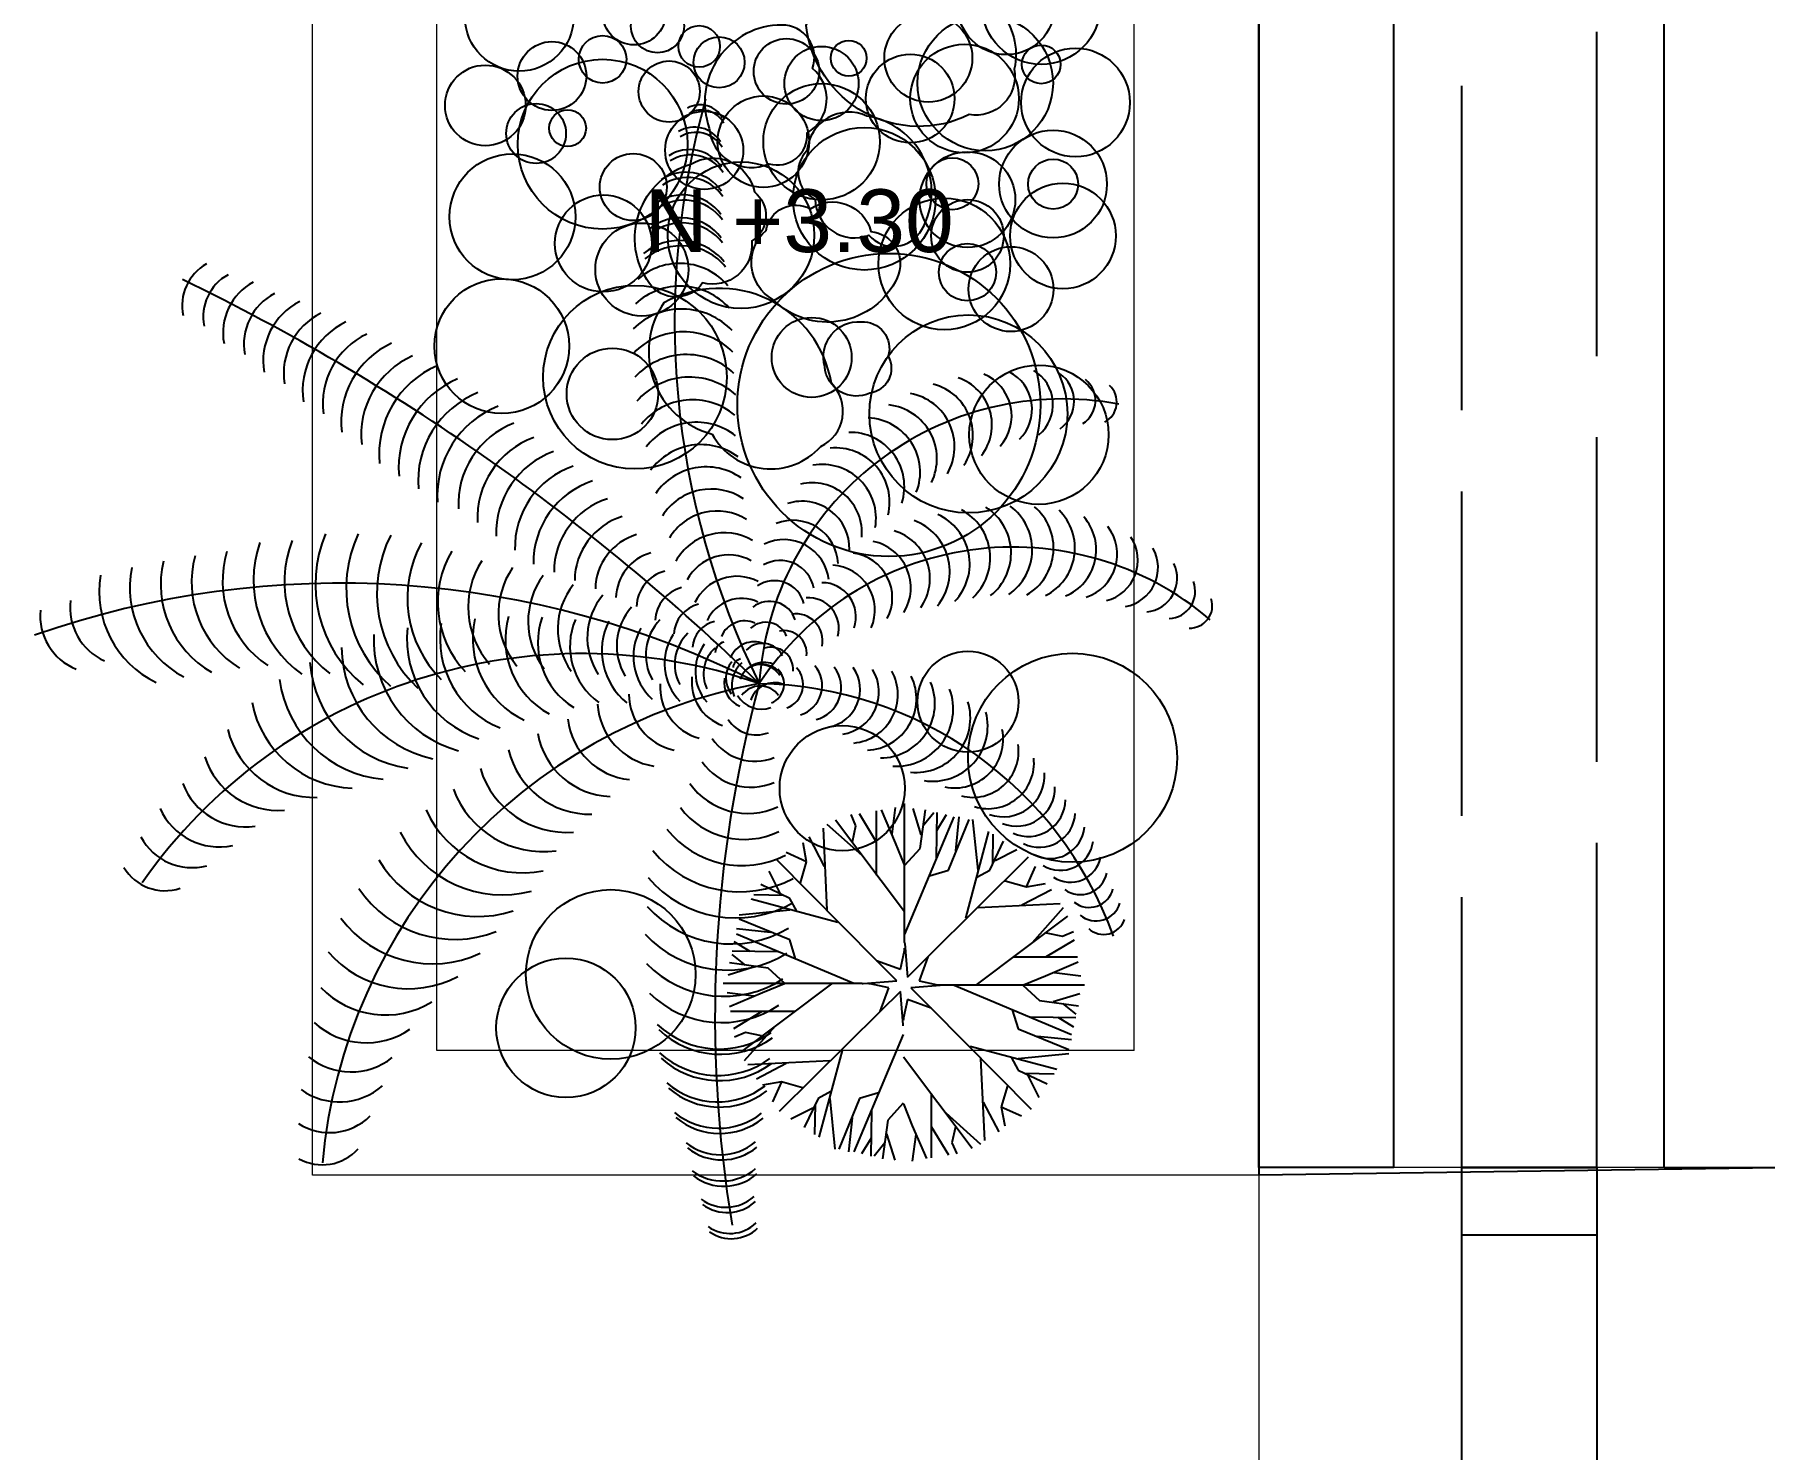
# Model space of a CAD drawing. Header units: millimetres. Extents: x 4686 to 9873, y 2010 to 4441.
# Drawn here: x 8315.6 to 8379.6, y 3159.6 to 3211.9 of the extents above; entities that cross this region are included whole.
import ezdxf

# ---------------------------------------------------------------- set-up
doc = ezdxf.new("R2010")
doc.units = ezdxf.units.MM
doc.linetypes.add('ACAD_ISO02W100', pattern=[15, 12, -3])
for name, color, linetype, lineweight in [('PROIEZIONI', 145, 'Continuous', 13), ('PROIEZIONI_finissime_fine lines', 251, 'Continuous', 9), ('SEZIONI_medie_small_section', 2, 'Continuous', 25)]:
    doc.layers.add(name, color=color, linetype=linetype, lineweight=lineweight)
for name, color, linetype in [('VEGETAZIONE', 94, 'Continuous'), ('vetro', 140, 'Continuous'), ('Wall', 7, 'Continuous')]:
    doc.layers.add(name, color=color, linetype=linetype)
doc.styles.add('ARCHI', font='Arial.ttf')

msp = doc.modelspace()

# ---------------------------------------------------------------- linework, layer by layer
at = {"layer": 'PROIEZIONI'}
for p, q in [((8325.922, 3169.76), (8325.922, 3388.76)), ((8360.922, 3169.76), (8360.922, 3388.76)), ((8330.525, 3174.366), (8330.525, 3384.157)), ((8356.319, 3174.366), (8356.319, 3384.157)), ((8356.319, 3174.366), (8330.525, 3174.366)), ((8360.922, 3169.76), (8325.922, 3169.76))]:
    msp.add_line(p, q, dxfattribs=at)
at = {"layer": 'PROIEZIONI_finissime_fine lines'}
for p, q in [((8360.922, 3170.045), (8360.922, 3090.045)), ((8375.922, 3170.045), (8365.922, 3170.045))]:
    msp.add_line(p, q, dxfattribs=at)
at = {"layer": 'SEZIONI_medie_small_section', "color": 3}
for p in [(8360.922, 3388.76), (8380.922, 3170.045)]:
    msp.add_line(p, (8360.922, 3169.76), dxfattribs=at)
at = {"layer": 'VEGETAZIONE'}
for p, q in [((8346.023, 3182.678), (8345.843, 3183.092)), ((8346.788, 3182.071), (8346.153, 3183.121)), ((8346.788, 3180.859), (8346.788, 3183.232)), ((8347.489, 3182.054), (8346.968, 3183.267)), ((8347.359, 3182.375), (8347.489, 3183.36)), ((8347.824, 3178.359), (8347.824, 3183.499)), ((8347.834, 3178.676), (8349.653, 3183.011)), ((8348.44, 3182.343), (8348.137, 3183.32)), ((8348.393, 3181.837), (8348.597, 3183.271)), ((8348.504, 3182.685), (8348.901, 3183.174)), ((8349, 3181.495), (8349.029, 3183.174)), ((8349.011, 3182.505), (8349.367, 3183.092)), ((8349.717, 3181.756), (8349.845, 3183.011)), ((8344.963, 3179.564), (8344.817, 3182.596)), ((8346.251, 3181.576), (8344.963, 3182.724)), ((8347.815, 3179.5), (8345.273, 3182.882)), ((8345.892, 3182.083), (8346.023, 3182.678)), ((8349.443, 3181.039), (8350.212, 3182.913)), ((8350.084, 3179.263), (8350.941, 3182.473)), ((8350.545, 3181.039), (8350.352, 3182.913)), ((8351.087, 3181.267), (8351.104, 3182.375)), ((8343.448, 3181.687), (8343.448, 3181.687)), ((8344.198, 3181.348), (8343.448, 3181.687)), ((8344.198, 3181.348), (8344.067, 3182.054)), ((8344.866, 3181.174), (8344.295, 3182.275)), ((8347.815, 3181.238), (8347.489, 3182.054)), ((8347.834, 3181.218), (8348.393, 3181.837)), ((8350.976, 3181.039), (8351.483, 3182.114)), ((8351.169, 3181.397), (8351.979, 3181.805)), ((8346.788, 3177.699), (8343.09, 3181.43)), ((8343.969, 3180.567), (8344.198, 3181.348)), ((8348.679, 3177.829), (8352.41, 3181.528)), ((8348.743, 3180.827), (8349.443, 3181.039)), ((8350.498, 3180.778), (8350.976, 3181.039)), ((8352.329, 3180.42), (8352.667, 3181.169)), ((8352.667, 3181.169), (8352.667, 3181.169)), ((8343.578, 3179.996), (8342.503, 3180.503)), ((8343.22, 3180.188), (8342.813, 3180.999)), ((8351.547, 3180.648), (8352.329, 3180.42)), ((8352.329, 3180.42), (8353.034, 3180.55)), ((8345.355, 3179.104), (8342.144, 3179.961)), ((8343.35, 3180.107), (8342.242, 3180.124)), ((8343.839, 3179.518), (8343.578, 3179.996)), ((8350.545, 3179.654), (8353.576, 3179.801)), ((8352.154, 3179.752), (8353.256, 3180.322)), ((8343.578, 3179.564), (8341.704, 3179.372)), ((8343.578, 3178.463), (8341.704, 3179.232)), ((8350.481, 3176.802), (8353.862, 3179.344)), ((8352.556, 3178.367), (8353.705, 3179.654)), ((8342.861, 3178.737), (8341.607, 3178.865)), ((8345.941, 3176.854), (8341.607, 3178.672)), ((8343.79, 3177.763), (8343.578, 3178.463)), ((8353.052, 3177.829), (8354.101, 3178.464)), ((8353.063, 3178.725), (8353.658, 3178.595)), ((8353.658, 3178.595), (8354.072, 3178.774)), ((8343.122, 3178.02), (8341.444, 3178.049)), ((8341.933, 3177.524), (8341.444, 3177.92)), ((8342.112, 3178.031), (8341.525, 3178.387)), ((8347.668, 3177.378), (8347.814, 3178.063)), ((8347.826, 3178.323), (8347.927, 3177.079)), ((8347.927, 3177.079), (8348.679, 3177.829)), ((8348.679, 3177.829), (8348.358, 3176.949)), ((8351.839, 3177.829), (8354.212, 3177.829)), ((8342.275, 3177.46), (8341.297, 3177.157)), ((8342.78, 3177.413), (8341.346, 3177.617)), ((8343.399, 3176.854), (8342.78, 3177.413)), ((8347.538, 3176.947), (8346.788, 3177.699)), ((8346.788, 3177.699), (8347.668, 3177.378)), ((8353.034, 3177.128), (8354.247, 3177.65)), ((8353.355, 3177.259), (8354.34, 3177.128)), ((8346.259, 3176.844), (8341.118, 3176.844)), ((8345.117, 3176.835), (8341.736, 3174.293)), ((8343.38, 3176.835), (8342.563, 3176.509)), ((8346.295, 3176.845), (8347.538, 3176.947)), ((8347.239, 3176.688), (8346.554, 3176.834)), ((8346.918, 3175.808), (8347.239, 3176.688)), ((8347.671, 3176.558), (8346.918, 3175.808)), ((8347.772, 3175.315), (8347.671, 3176.558)), ((8349.303, 3176.792), (8348.059, 3176.69)), ((8348.059, 3176.69), (8348.809, 3175.938)), ((8348.358, 3176.949), (8349.043, 3176.803)), ((8349.135, 3176.793), (8354.48, 3176.793)), ((8349.656, 3176.784), (8353.991, 3174.965)), ((8352.198, 3176.784), (8352.818, 3176.224)), ((8352.218, 3176.802), (8353.034, 3177.128)), ((8342.243, 3176.379), (8341.257, 3176.509)), ((8342.563, 3176.509), (8341.351, 3175.988)), ((8347.929, 3176.259), (8347.783, 3175.574)), ((8348.809, 3175.938), (8347.929, 3176.259)), ((8348.809, 3175.938), (8352.508, 3172.207)), ((8352.818, 3176.224), (8354.252, 3176.02)), ((8353.323, 3176.177), (8354.3, 3176.48)), ((8353.665, 3176.113), (8354.154, 3175.717)), ((8343.759, 3175.808), (8341.386, 3175.808)), ((8342.546, 3175.808), (8341.497, 3175.173)), ((8343.041, 3175.271), (8341.893, 3173.983)), ((8346.918, 3175.808), (8343.187, 3172.109)), ((8351.807, 3175.874), (8352.019, 3175.174)), ((8352.475, 3175.618), (8354.154, 3175.588)), ((8353.486, 3175.606), (8354.072, 3175.25)), ((8341.94, 3175.042), (8341.526, 3174.863)), ((8342.534, 3174.912), (8341.94, 3175.042)), ((8347.764, 3174.961), (8345.945, 3170.626)), ((8352.019, 3175.174), (8353.893, 3174.405)), ((8352.736, 3174.9), (8353.991, 3174.772)), ((8345.053, 3173.983), (8342.021, 3173.837)), ((8345.513, 3174.374), (8344.656, 3171.164)), ((8347.782, 3174.137), (8350.324, 3170.755)), ((8350.243, 3174.533), (8353.453, 3173.676)), ((8350.634, 3174.073), (8350.781, 3171.041)), ((8351.758, 3174.119), (8352.019, 3173.641)), ((8352.019, 3174.073), (8353.893, 3174.265)), ((8343.444, 3173.885), (8342.342, 3173.315)), ((8352.019, 3173.641), (8353.095, 3173.134)), ((8352.247, 3173.53), (8353.355, 3173.513)), ((8352.378, 3173.449), (8352.785, 3172.638)), ((8343.269, 3173.217), (8342.563, 3173.087)), ((8343.269, 3173.217), (8342.931, 3172.468)), ((8344.05, 3172.989), (8343.269, 3173.217)), ((8345.099, 3172.859), (8344.621, 3172.598)), ((8346.854, 3172.81), (8346.155, 3172.598)), ((8348.809, 3172.778), (8348.809, 3170.406)), ((8351.628, 3173.07), (8351.4, 3172.289)), ((8342.931, 3172.468), (8342.931, 3172.468)), ((8344.429, 3172.24), (8343.619, 3171.832)), ((8344.621, 3172.598), (8344.114, 3171.523)), ((8344.511, 3172.37), (8344.493, 3171.262)), ((8345.053, 3172.598), (8345.245, 3170.724)), ((8346.155, 3172.598), (8345.385, 3170.724)), ((8346.598, 3172.142), (8346.569, 3170.464)), ((8347.764, 3172.419), (8347.204, 3171.8)), ((8347.782, 3172.399), (8348.108, 3171.583)), ((8349.347, 3172.061), (8350.634, 3170.913)), ((8350.732, 3172.464), (8351.302, 3171.362)), ((8351.4, 3172.289), (8351.53, 3171.583)), ((8351.4, 3172.289), (8352.15, 3171.95)), ((8345.881, 3171.881), (8345.752, 3170.626)), ((8347.204, 3171.8), (8347, 3170.366)), ((8348.108, 3171.583), (8348.63, 3170.371)), ((8348.809, 3171.566), (8349.445, 3170.516)), ((8349.705, 3171.554), (8349.575, 3170.959)), ((8352.15, 3171.95), (8352.15, 3171.95)), ((8346.586, 3171.132), (8346.23, 3170.545)), ((8347.093, 3170.952), (8346.697, 3170.464)), ((8347.157, 3171.295), (8347.461, 3170.317)), ((8348.239, 3171.263), (8348.108, 3170.277)), ((8349.575, 3170.959), (8349.754, 3170.545))]:
    msp.add_line(p, q, dxfattribs=at)
for points in [[(8344.183, 3212.273, -0.520567), (8349.165, 3213.654, -0.520567), (8351.879, 3210.661, -0.520567), (8350.212, 3208.978, -0.520567)], [(8340.6, 3208.475, 0.520567), (8342.804, 3207.16, 0.520567), (8344.22, 3208.299, 0.520567), (8344.418, 3210.681, 0.520567), (8343.283, 3212.291, 0.520567)], [(8346.43, 3208.925, 0.520567), (8344.211, 3207.638, 0.520567), (8344.519, 3205.846, 0.520567), (8346.505, 3204.516, 0.520567), (8348.463, 3204.727, 0.520567)], [(8339.917, 3207.143, -0.520567), (8342.27, 3206.119, -0.520567), (8342.171, 3204.305, -0.520567), (8340.351, 3202.755, -0.520567), (8338.382, 3202.738, -0.520567)], [(8342.951, 3202.144, -0.520567), (8342.703, 3204.698, -0.520567), (8344.337, 3205.493, -0.520567), (8346.576, 3204.655, -0.520567), (8347.547, 3202.942, -0.520567)], [(8338.922, 3202.017, 0.520567), (8340.705, 3197.164, 0.520567), (8344.719, 3196.706, 0.520567), (8345.114, 3199.042, 0.520567)], [(8344.869, 3199.652, -0.520567), (8346.214, 3201.318, -0.520567), (8347.217, 3200.042, -0.520567), (8346.542, 3198.681, -0.520567)]]:
    msp.add_lwpolyline(points, format="xyb", close=True, dxfattribs=at)
for centre, radius in [((8352.875, 3213.034), 2.197), ((8333.574, 3212.593), 2.009), ((8351.585, 3212.988), 1.793), ((8337.819, 3212.713), 1.159), ((8338.683, 3212.246), 0.982), ((8348.7, 3211.067), 1.625), ((8350.808, 3210.144), 2.504), ((8336.652, 3211.024), 0.879), ((8340.226, 3211.499), 0.769), ((8340.963, 3210.911), 0.943), ((8343.454, 3210.577), 1.211), ((8345.756, 3211.062), 0.66), ((8334.779, 3210.404), 1.273), ((8344.751, 3210.128), 1.372), ((8348.032, 3209.571), 1.638), ((8350.04, 3209.571), 2.009), ((8354.144, 3209.426), 2.01), ((8352.875, 3210.837), 0.715), ((8332.315, 3209.316), 1.491), ((8336.652, 3207.885), 3.139), ((8339.115, 3209.831), 1.13), ((8344.751, 3207.976), 2.152), ((8334.193, 3208.28), 1.106), ((8342.599, 3207.976), 1.691), ((8335.359, 3208.475), 0.68), ((8340.411, 3207.658), 1.445), ((8346.333, 3205.867), 2.636), ((8353.314, 3206.411), 1.992), ((8333.319, 3205.199), 2.327), ((8337.788, 3206.299), 1.239), ((8350.147, 3205.834), 1.77), ((8349.59, 3206.423), 0.96), ((8353.314, 3206.411), 0.924), ((8341.772, 3204.519), 2.711), ((8336.682, 3204.214), 1.792), ((8353.68, 3204.492), 1.953), ((8349.294, 3203.456), 2.433), ((8350.147, 3204.492), 1.342), ((8338.106, 3203.249), 1.72), ((8350.147, 3203.15), 1.061), ((8351.757, 3202.525), 1.569), ((8347.242, 3198.242), 5.603), ((8332.924, 3200.415), 2.491), ((8337.848, 3199.268), 3.394), ((8350.183, 3197.909), 3.661), ((8344.386, 3199.999), 1.477), ((8337.017, 3198.652), 1.692), ((8352.789, 3197.14), 2.574), ((8350.165, 3187.27), 1.867), ((8354.035, 3185.197), 3.864), ((8345.515, 3184.072), 2.313), ((8336.955, 3177.184), 3.136), ((8335.298, 3175.209), 2.577)]:
    msp.add_circle(centre, radius, dxfattribs=at)
for centre, radius, start, end in [((8369.48, 3201.31), 30.162, 164.15666, 206.32186), ((8340.263, 3208.404), 0.938, 29.09367, 119.79065), ((8340.316, 3208.211), 0.938, 29.09367, 119.79065), ((8340.051, 3207.391), 1.125, 30.70906, 121.40603), ((8340.104, 3207.198), 1.125, 30.70906, 121.40603), ((8339.865, 3206.279), 1.406, 32.32444, 123.02142), ((8339.918, 3206.086), 1.406, 32.32444, 123.02142), ((8339.724, 3205.255), 1.594, 33.93983, 124.6368), ((8339.777, 3205.062), 1.594, 33.93983, 124.6368), ((8339.619, 3204.274), 1.735, 35.55521, 126.25219), ((8339.672, 3204.081), 1.735, 35.55521, 126.25219), ((8339.546, 3203.291), 1.875, 37.17059, 127.86757), ((8339.599, 3203.098), 1.875, 37.17059, 127.86757), ((8339.506, 3202.212), 2.11, 38.78598, 129.48296), ((8339.559, 3202.019), 2.11, 38.78598, 129.48296), ((8322.877, 3201.914), 1.776, 119.61515, 191.9704), ((8339.503, 3201.132), 2.344, 40.40136, 131.09834), ((8285.6, 3129.485), 81.535, 45.79693, 64.18022), ((8323.659, 3201.506), 1.776, 118.99446, 191.34971), ((8324.744, 3200.91), 2.131, 118.37377, 190.72902), ((8325.515, 3200.482), 2.131, 117.75308, 190.10833), ((8339.527, 3200.194), 2.438, 42.01675, 132.71373), ((8326.584, 3199.86), 2.486, 117.13239, 189.48764), ((8327.344, 3199.412), 2.486, 116.5117, 188.86695), ((8339.584, 3199.21), 2.578, 43.63213, 134.32911), ((8328.398, 3198.763), 2.841, 115.89101, 188.24626), ((8329.146, 3198.295), 2.841, 115.27032, 187.62557), ((8339.656, 3198.368), 2.578, 45.24752, 135.9445), ((8330.183, 3197.621), 3.196, 114.64963, 187.00488), ((8330.918, 3197.134), 3.196, 114.02894, 186.38419), ((8331.939, 3196.434), 3.551, 113.40825, 185.7635), ((8339.75, 3197.528), 2.578, 46.8629, 137.55988), ((8332.661, 3195.928), 3.551, 112.78756, 185.14281), ((8339.869, 3196.692), 2.578, 48.47829, 139.17527), ((8348.389, 3197.113), 1.963, 326.12856, 75.38937), ((8349.217, 3197.503), 1.838, 322.08689, 71.34771), ((8350.114, 3197.837), 1.67, 318.04523, 67.30604), ((8350.994, 3198.087), 1.545, 314.00356, 63.26437), ((8351.85, 3198.26), 1.462, 309.96189, 59.22271), ((8352.841, 3198.374), 1.253, 305.92023, 55.18104), ((8353.88, 3198.404), 1.002, 301.87856, 51.13937), ((8354.835, 3198.348), 0.835, 297.83689, 47.09771), ((8333.378, 3195.414), 3.551, 112.16687, 184.52212), ((8339.981, 3195.996), 2.438, 50.09367, 140.79065), ((8353.67, 3187.216), 11.247, 79.33398, 176.33343), ((8347.667, 3196.697), 2.005, 330.17023, 79.43104), ((8334.089, 3194.893), 3.551, 111.54618, 183.90143), ((8346.394, 3195.758), 2.005, 338.25356, 87.51437), ((8347.014, 3196.25), 2.005, 334.21189, 83.47271), ((8334.514, 3194.581), 3.196, 110.92549, 183.28074), ((8335.217, 3194.047), 3.196, 110.3048, 182.66006), ((8340.12, 3195.258), 2.344, 51.70906, 142.40603), ((8345.81, 3195.224), 2.005, 342.29523, 91.55604), ((8335.913, 3193.506), 3.196, 109.68411, 182.03937), ((8340.289, 3194.478), 2.297, 53.32444, 144.02142), ((8345.265, 3194.65), 2.005, 346.33689, 95.59771), ((8336.604, 3192.957), 3.196, 109.06342, 181.41868), ((8340.48, 3193.702), 2.25, 54.93983, 145.6368), ((8344.762, 3194.04), 2.005, 350.37856, 99.63937), ((8337.288, 3192.401), 3.196, 108.44273, 180.79799), ((8340.676, 3192.977), 2.156, 56.55521, 147.25219), ((8344.406, 3193.527), 1.838, 354.42023, 103.68104), ((8337.698, 3192.07), 2.841, 107.82204, 180.1773), ((8344.03, 3192.928), 1.754, 358.46189, 107.72271), ((8349.757, 3192.766), 2.005, 308.48647, 57.74728), ((8350.539, 3192.885), 2.005, 304.4448, 53.70561), ((8351.328, 3192.948), 2.005, 300.40313, 49.66395), ((8338.107, 3191.737), 2.486, 107.20135, 179.55661), ((8340.889, 3192.256), 2.063, 58.17059, 148.86757), ((8343.693, 3192.306), 1.67, 2.50356, 111.76437), ((8347.487, 3192.084), 2.005, 320.61147, 69.87228), ((8348.227, 3192.365), 2.005, 316.5698, 65.83061), ((8348.985, 3192.592), 2.005, 312.52813, 61.78895), ((8352.161, 3192.952), 1.963, 296.36147, 45.62228), ((8353.074, 3192.879), 1.838, 292.3198, 41.58061), ((8329.16, 3191.706), 4.273, 159.08432, 232.59952), ((8330.838, 3191.61), 4.807, 157.16765, 230.68286), ((8331.977, 3191.461), 4.807, 155.25098, 228.76619), ((8333.111, 3191.274), 4.807, 153.33432, 226.84952), ((8338.515, 3191.403), 2.131, 106.58066, 178.93592), ((8341.156, 3191.453), 2.063, 59.78598, 150.48296), ((8343.359, 3191.591), 1.67, 6.54523, 115.80604), ((8346.3, 3191.482), 1.754, 328.6948, 77.95561), ((8346.923, 3191.816), 1.838, 324.65313, 73.91395), ((8354.018, 3192.724), 1.67, 288.27813, 37.53895), ((8354.906, 3192.504), 1.545, 284.23647, 33.49728), ((8325.19, 3191.687), 3.739, 164.83432, 238.34952), ((8326.335, 3191.727), 3.739, 162.91765, 236.43286), ((8328.014, 3191.761), 4.273, 161.00098, 234.51619), ((8333.706, 3191.105), 4.273, 151.41765, 224.93286), ((8334.298, 3190.935), 3.739, 149.50098, 223.01619), ((8338.922, 3191.067), 1.776, 105.95997, 178.31523), ((8341.314, 3190.96), 1.735, 61.40136, 152.09834), ((8351.832, 3181.739), 11.247, 49.56689, 146.56633), ((8345.699, 3191.111), 1.67, 332.73647, 81.99728), ((8355.735, 3192.229), 1.462, 280.1948, 29.45561), ((8321.772, 3191.339), 3.739, 170.58432, 244.09952), ((8322.907, 3191.493), 3.739, 168.66765, 242.18286), ((8324.047, 3191.609), 3.739, 166.75098, 240.26619), ((8334.887, 3190.763), 3.205, 147.58432, 221.09952), ((8335.839, 3190.511), 3.044, 145.66765, 219.18286), ((8336.783, 3190.234), 2.884, 143.75098, 217.26619), ((8339.327, 3190.729), 1.421, 105.33928, 177.69454), ((8341.617, 3190.17), 1.735, 63.01675, 153.71373), ((8343.23, 3191.241), 1.253, 10.58689, 119.84771), ((8345.053, 3190.655), 1.67, 336.77813, 86.03895), ((8356.652, 3191.836), 1.253, 276.15313, 25.41395), ((8326.951, 3157.48), 34.171, 63.0343, 109.32156), ((8337.667, 3189.944), 2.671, 141.83432, 215.34952), ((8339.911, 3190.217), 1.314, 104.71859, 177.07385), ((8343.01, 3190.615), 1.128, 14.62856, 123.88937), ((8344.768, 3190.416), 1.253, 340.8198, 90.08061), ((8357.569, 3191.346), 1.002, 272.11147, 21.37228), ((8317.987, 3190.45), 2.136, 174.41765, 247.93286), ((8319.095, 3190.732), 2.136, 172.50098, 246.01619), ((8338.544, 3189.632), 2.457, 139.91765, 213.43286), ((8339.31, 3189.334), 2.136, 138.00098, 211.51619), ((8340.49, 3189.7), 1.207, 104.0979, 176.45316), ((8341.794, 3189.681), 1.406, 64.63213, 155.32911), ((8342.827, 3189.977), 1.002, 18.67023, 127.93104), ((8344.266, 3189.981), 1.128, 344.86147, 94.12228), ((8358.37, 3190.824), 0.835, 268.0698, 17.33061), ((8333.317, 3189.592), 3.9, 173.99199, 251.38691), ((8334.186, 3189.588), 3.546, 170.62836, 248.02328), ((8335.183, 3189.594), 3.333, 167.26472, 244.65964), ((8336.176, 3189.553), 3.12, 163.90108, 241.296), ((8337.092, 3189.454), 2.836, 160.53745, 237.93237), ((8337.998, 3189.318), 2.553, 157.17381, 234.56873), ((8339.106, 3189.157), 2.482, 153.81017, 231.20509), ((8339.919, 3188.937), 2.127, 150.44654, 227.84146), ((8340.12, 3189), 1.869, 136.08432, 209.59952), ((8341.039, 3189.203), 1.065, 103.47721, 175.83247), ((8341.909, 3189.318), 0.938, 66.24752, 156.9445), ((8342.687, 3189.371), 0.835, 22.71189, 131.97271), ((8343.79, 3189.518), 1.002, 348.90313, 98.16395), ((8332.441, 3189.563), 4.255, 177.35563, 254.75055), ((8340.93, 3188.677), 1.986, 147.0829, 224.47782), ((8340.922, 3188.648), 1.602, 134.16765, 207.68286), ((8341.785, 3188.384), 1.702, 143.71926, 221.11419), ((8341.237, 3189.057), 0.426, 102.85652, 175.21178), ((8342.258, 3188.545), 0.938, 67.8629, 158.55988), ((8342.562, 3188.591), 0.835, 26.75356, 136.01437), ((8343.367, 3189.062), 0.835, 352.9448, 102.20561), ((8335.901, 3169.168), 19.877, 70.77372, 144.97897), ((8330.075, 3189.017), 4.255, 184.0829, 261.47782), ((8331.25, 3189.325), 4.255, 180.71926, 258.11419), ((8341.667, 3188.3), 1.282, 132.25098, 205.76619), ((8342.158, 3188.144), 0.945, 140.35563, 217.75055), ((8342.499, 3187.888), 1.068, 130.33432, 203.84952), ((8341.83, 3188.503), 0.355, 102.23584, 174.59109), ((8342.629, 3187.783), 0.938, 69.47829, 160.17527), ((8342.872, 3188.447), 0.835, 356.98647, 106.24728), ((8328.921, 3188.641), 4.255, 187.44654, 264.84146), ((8341.649, 3187.996), 1.702, 173.48636, 250.88128), ((8342.093, 3187.973), 0.945, 170.12272, 247.51764), ((8342.493, 3187.805), 0.835, 30.79523, 140.05604), ((8342.529, 3187.712), 0.938, 39.71119, 130.40817), ((8342.609, 3187.922), 0.756, 292.69632, 46.04311), ((8343.155, 3187.9), 0.915, 289.83918, 43.18597), ((8343.64, 3187.867), 1.134, 286.98204, 40.32882), ((8344.247, 3187.797), 1.229, 284.12489, 37.47168), ((8344.759, 3187.724), 1.418, 281.26775, 34.61454), ((8345.303, 3187.626), 1.573, 278.41061, 31.75739), ((8345.775, 3187.531), 1.8, 275.55346, 28.90025), ((8346.357, 3187.378), 1.905, 272.69632, 26.04311), ((8346.082, 3168.394), 19.877, 100.54081, 174.74607), ((8339.755, 3187.55), 2.127, 180.21363, 257.60855), ((8340.762, 3187.826), 1.986, 176.84999, 254.24491), ((8387.946, 3175.62), 47.137, 164.85457, 189.41385), ((8342.53, 3188.025), 1.03, 211.10175, 289.84111), ((8342.479, 3187.015), 0.835, 34.83689, 144.09771), ((8343.021, 3187.031), 0.938, 71.09367, 161.79065), ((8342.24, 3173.785), 14.152, 19.8929, 89.1654), ((8346.934, 3187.2), 2.011, 269.83918, 23.18597), ((8347.503, 3186.999), 2.117, 266.98204, 20.32882), ((8327.518, 3187.971), 3.9, 190.81017, 268.20509), ((8338.94, 3187.337), 2.482, 183.57727, 260.97219), ((8348.246, 3186.666), 2.011, 264.12489, 17.47168), ((8348.856, 3186.368), 2.042, 261.26775, 14.61454), ((8326.006, 3187.048), 3.319, 194.17381, 271.56873), ((8337.898, 3186.928), 2.553, 186.9409, 264.33582), ((8342.342, 3187.276), 1.236, 212.29222, 291.03159), ((8349.669, 3185.878), 1.8, 258.41061, 11.75739), ((8337.044, 3186.595), 2.836, 190.30454, 267.69946), ((8342.284, 3186.953), 1.887, 213.4827, 292.22206), ((8350.345, 3185.426), 1.694, 255.55346, 8.90025), ((8324.643, 3186.086), 2.836, 197.53745, 274.93237), ((8336.2, 3186.226), 3.12, 193.66818, 271.0631), ((8342.133, 3186.296), 2.19, 214.67317, 293.41254), ((8350.915, 3185.007), 1.694, 252.69632, 6.04311), ((8323.442, 3185.125), 2.482, 200.90108, 278.296), ((8335.318, 3185.769), 3.333, 197.03181, 274.42673), ((8342.026, 3185.793), 2.654, 215.86365, 294.60301), ((8351.474, 3184.535), 1.524, 250.42359, 3.77038), ((8334.456, 3185.27), 3.546, 200.39545, 277.79037), ((8351.966, 3184.083), 1.418, 248.15087, 1.49765), ((8352.398, 3183.654), 1.371, 245.87814, 359.22493), ((8322.485, 3184.309), 2.411, 204.26472, 281.65964), ((8333.7, 3184.841), 3.9, 203.75908, 281.15401), ((8341.888, 3185.134), 2.957, 217.05413, 295.79349), ((8352.811, 3183.206), 1.323, 243.60541, 356.9522), ((8332.953, 3184.381), 4.255, 207.12272, 284.51764), ((8341.808, 3184.746), 3.538, 218.2446, 296.98397), ((8353.204, 3182.742), 1.276, 241.33268, 354.67947), ((8321.464, 3183.259), 2.127, 207.62836, 285.02328), ((8341.734, 3184.409), 4.17, 219.43508, 298.17444), ((8353.577, 3182.261), 1.229, 239.05996, 352.40674), ((8320.466, 3182.053), 1.773, 210.99199, 288.38691), ((8332.038, 3183.583), 4.255, 210.48636, 287.88128), ((8353.954, 3181.724), 1.134, 236.78723, 350.13402), ((8341.575, 3183.54), 4.265, 220.62556, 299.36492), ((8354.327, 3181.135), 0.998, 234.5145, 347.86129), ((8331.171, 3182.733), 4.255, 213.84999, 291.24491), ((8354.651, 3180.569), 0.907, 232.24178, 345.58856), ((8354.904, 3180.086), 0.923, 229.96905, 343.31584), ((8330.355, 3181.833), 4.255, 217.21363, 294.60855), ((8341.408, 3182.481), 4.17, 221.81603, 300.5554), ((8355.184, 3179.481), 0.817, 227.69632, 341.04311), ((8341.276, 3181.513), 4.17, 223.00651, 301.74587), ((8329.471, 3180.555), 3.9, 220.57727, 297.97219), ((8347.382, 3178.155), 0.442, 347.9659, 0), ((8348.266, 3178.359), 0.442, 180, 184.66495), ((8341.149, 3180.373), 4, 224.19698, 302.93635), ((8328.616, 3179.003), 3.319, 223.9409, 301.33582), ((8346.259, 3177.286), 0.442, 270, 274.66495), ((8346.462, 3176.402), 0.442, 77.9659, 90), ((8349.135, 3177.235), 0.442, 257.9659, 270), ((8349.339, 3176.351), 0.442, 90, 94.66495), ((8341.047, 3179.184), 3.784, 225.38746, 304.12682), ((8327.91, 3177.491), 2.836, 227.30454, 304.69946), ((8340.964, 3177.755), 3.33, 226.57794, 305.3173), ((8347.331, 3175.279), 0.442, 0, 4.66495), ((8348.216, 3175.482), 0.442, 167.9659, 180), ((8341.017, 3177.562), 3.33, 226.57794, 305.3173), ((8327.345, 3176.061), 2.482, 230.66818, 308.0631), ((8340.927, 3176.667), 3.219, 227.76841, 306.50778), ((8340.981, 3176.474), 3.219, 227.76841, 306.50778), ((8326.919, 3174.878), 2.411, 234.03181, 311.42673), ((8340.916, 3175.339), 2.868, 228.95889, 307.69825), ((8340.969, 3175.146), 2.868, 228.95889, 307.69825), ((8340.938, 3174.034), 2.54, 230.14937, 308.88873), ((8326.554, 3173.459), 2.127, 237.39545, 314.79037), ((8340.991, 3173.841), 2.54, 230.14937, 308.88873), ((8341.003, 3172.54), 2.022, 231.33984, 310.07921), ((8341.056, 3172.347), 2.022, 231.33984, 310.07921), ((8326.287, 3171.917), 1.773, 240.75908, 318.15401), ((8341.087, 3171.397), 1.853, 232.53032, 311.26968), ((8341.14, 3171.204), 1.853, 232.53032, 311.26968), ((8341.21, 3170.117), 1.545, 233.72079, 312.46016), ((8341.263, 3169.924), 1.545, 233.72079, 312.46016), ((8341.363, 3169.009), 1.404, 234.91127, 313.65063), ((8341.416, 3168.816), 1.404, 234.91127, 313.65063)]:
    msp.add_arc(centre, radius, start, end, dxfattribs=at)
at = {"layer": 'vetro', "linetype": 'ACAD_ISO02W100'}
for p, q in [((8368.422, 3255.045), (8368.422, 3170.045)), ((8373.422, 3170.045), (8373.422, 3255.045)), ((8368.422, 3170.045), (8373.422, 3170.045))]:
    msp.add_line(p, q, dxfattribs=at)
at = {"layer": 'vetro'}
for p, q in [((8368.422, 3170.045), (8368.422, 3090.045)), ((8373.422, 3170.045), (8368.422, 3170.045)), ((8373.422, 3170.045), (8373.422, 3090.045)), ((8373.422, 3167.545), (8368.422, 3167.545))]:
    msp.add_line(p, q, dxfattribs=at)
at = {"layer": 'Wall'}
for p, q in [((8360.922, 3170.045), (8360.922, 3476.046)), ((8365.922, 3170.045), (8365.922, 3255.045)), ((8375.922, 3170.045), (8375.922, 3255.045)), ((8365.922, 3170.045), (8360.922, 3170.045)), ((8375.922, 3170.045), (8380.922, 3170.045))]:
    msp.add_line(p, q, dxfattribs=at)

# ---------------------------------------------------------------- texts
at = {"layer": 'VEGETAZIONE', "insert": (8338.208, 3206.214), "char_height": 2.3183, "width": 21.75521, "attachment_point": 1, "style": 'ARCHI'}
msp.add_mtext('N +3.30', dxfattribs=at)

doc.saveas('drawing.dxf')
